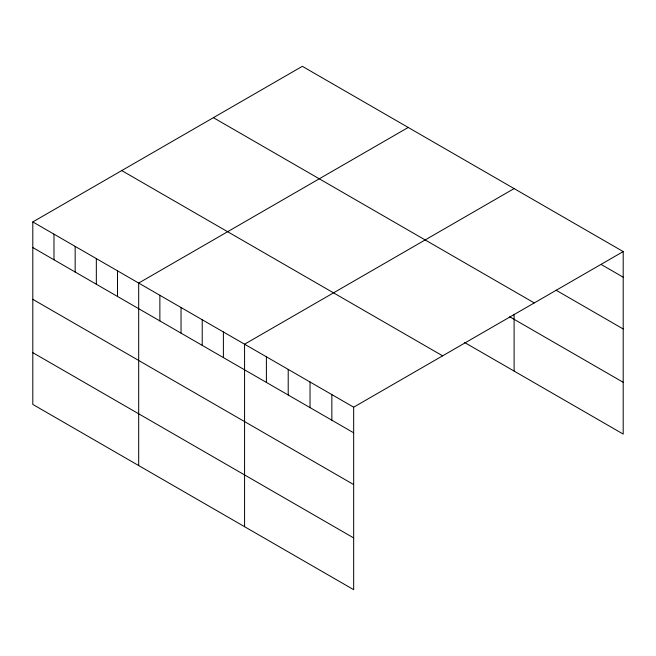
<?xml version="1.0" encoding="UTF-8"?>
<svg xmlns="http://www.w3.org/2000/svg" width="656" height="656" viewBox="0 0 656 656"><rect width="100%" height="100%" fill="white"/><g stroke="black" fill="none" stroke-linecap="round" stroke-linejoin="round"><path stroke-width="0.98" d="M32.8 221.933L353.666 407.187L353.666 589.678L32.8 404.424L32.8 221.933L302.334 66.322L623.2 251.576L623.2 434.067L464.694 342.555M408.221 127.453L138.687 283.064L138.687 465.555M514.107 188.592L244.573 344.203L244.573 526.694M353.666 407.187L623.2 251.576M601.38 264.598L623.2 277.193M556.001 290.165L623.2 328.959M213.389 117.67L534.255 302.924M509.696 316.766L623.2 382.3M121.745 170.585L442.611 355.831M32.8 247.558L353.666 432.804M32.8 299.325L353.666 484.571M32.8 352.657L353.666 537.912M514.107 314.372L514.107 371.083M331.854 394.592L331.854 420.209M310.034 381.989L310.034 407.614M288.214 369.394L288.214 395.019M266.393 356.798L266.393 382.415M223.393 331.977L223.393 357.594M202.22 319.751L202.22 345.368M181.04 307.516L181.04 333.141M159.867 295.29L159.867 320.915M117.506 270.838L117.506 296.463M96.334 258.612L96.334 284.237M75.153 246.385L75.153 272.01M53.981 234.159L53.981 259.784"/></g></svg>
